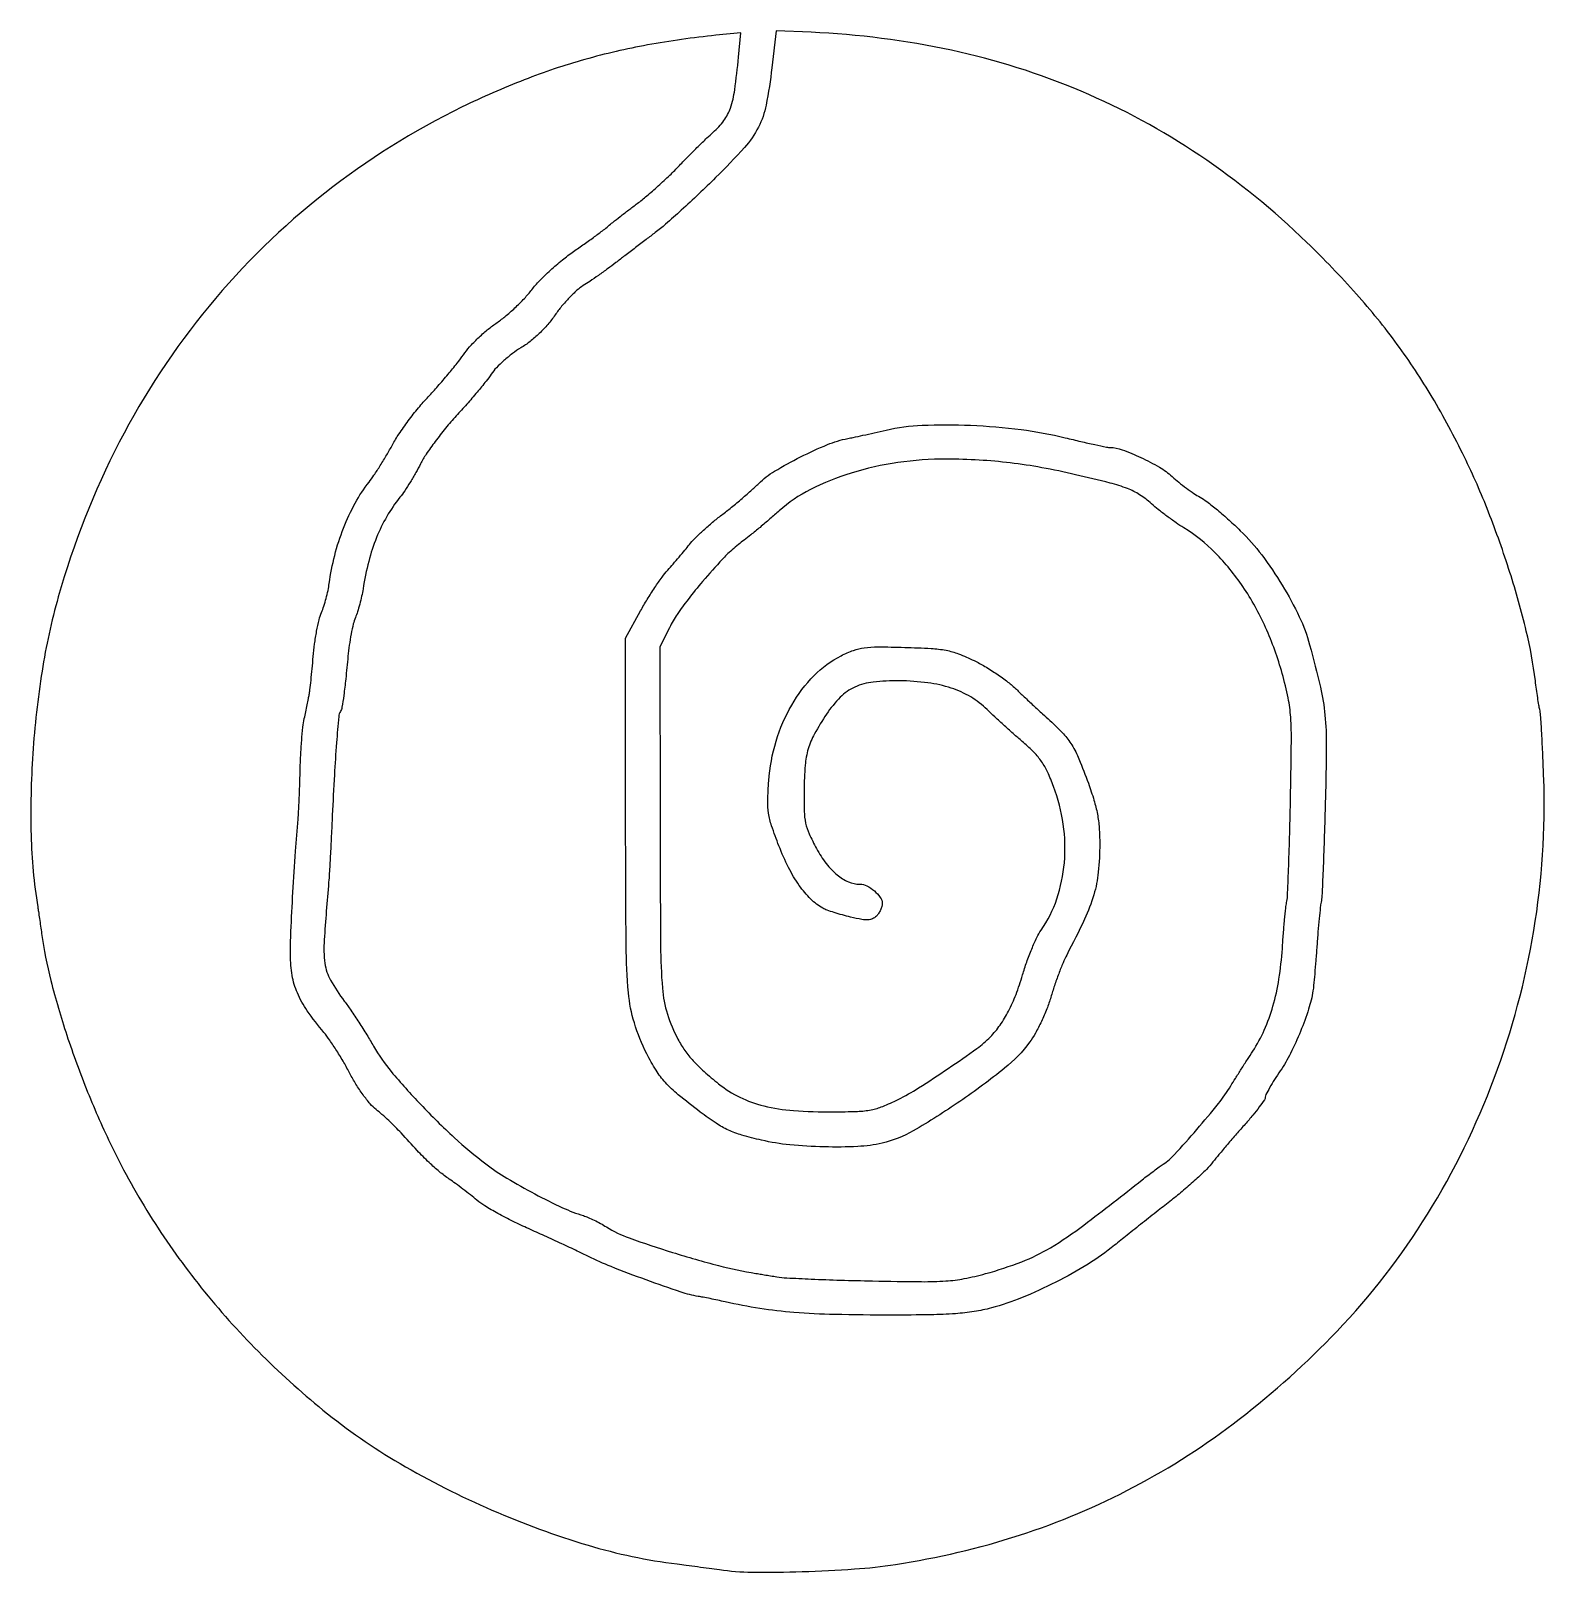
# Model space of a CAD drawing. Extents: x 1 to 396, y 0 to 403.
import ezdxf

# ---------------------------------------------------------------- set-up
doc = ezdxf.new("R2010")
doc.units = 0

msp = doc.modelspace()

# ---------------------------------------------------------------- linework, layer by layer
msp.add_lwpolyline([(194.209019, 393.125304, -0.018732), (192.699588, 383.417585, -0.070517), (190.694152, 377.610351, -0.065149), (187.075616, 372.359836, -0.014481), (179.527016, 364.457343, -0.005239), (175.119872, 360.193606, -0.005026), (170.563495, 355.963089, -0.004983), (166.470398, 352.312523, -0.018041), (163.761952, 350.112123, 0.000764), (161.384767, 348.313515, 0.000463), (158.576948, 346.178224, 0.000464), (155.794232, 344.053863, 0.000818), (153.5, 342.293087, -0.005913), (151.325195, 340.658914, -0.004602), (148.923471, 338.932042, -0.004654), (146.654804, 337.363721, -0.011245), (144.941602, 336.258194, 0.045629), (143.313887, 335.041808, 0.018523), (141.325061, 333.113285, 0.018145), (139.325939, 330.867983, 0.022018), (137.626873, 328.619689, -0.026468), (135.708079, 326.127045, -0.02422), (133.481885, 323.772548, -0.024627), (131.083258, 321.68686, -0.030413), (128.648296, 320.000651, 0.025688), (126.468383, 318.521324, 0.019564), (124.236572, 316.691609, 0.019924), (122.275715, 314.80658, 0.04311), (120.963025, 313.180313, -0.020584), (119.580669, 311.300609, -0.005682), (117.255309, 308.463688, -0.005729), (114.545555, 305.307547, -0.005964), (111.79973, 302.25673, 0.014265), (109.042944, 299.089542, 0.011974), (106.30036, 295.583029, 0.012147), (103.948832, 292.257716, 0.032287), (102.487363, 289.744237, -0.013218), (101.284138, 287.480532, -0.009462), (99.825009, 285.01237, -0.009564), (98.34452, 282.712542, -0.020182), (97.092081, 281, 0.036724), (93.681154, 275.996996, 0.035577), (90.998064, 270.496757, 0.032873), (88.956975, 264.275194, 0.023528), (87.471224, 257.10185, -0.014924), (87.10951, 255.19048, -0.010763), (86.59701, 253.081636, -0.010887), (86.022375, 251.096018, -0.02308), (85.474052, 249.59214, 0.039562), (84.930281, 247.932917, 0.011974), (84.367938, 245.341203, 0.011914), (83.874617, 242.394771, 0.012701), (83.534221, 239.49029, -0.003108), (82.955162, 233.56888, -0.007976), (82.441399, 229.295495, -0.007064), (81.971478, 226.180504, -0.097739), (81.573381, 225.118734, 0.116635), (81.11842, 223.75204, 0.002729), (80.548358, 216.955135, 0.005485), (79.980702, 208.526637, 0.002852), (79.447876, 198, -0.001121), (79.190377, 192.538155, -0.001263), (78.91791, 187.290625, -0.001153), (78.66454, 182.827474, -0.006869), (78.494911, 180.5, 0.004616), (77.329604, 165.446858, 0.04978), (77.521436, 159.349287, 0.095106), (78.985861, 154.938668, 0.035596), (82.581346, 149.467213, -0.012736), (84.311154, 147.080055, -0.006251), (86.396685, 143.959149, -0.006197), (88.483854, 140.660922, -0.008962), (90.239159, 137.691592, 0.045464), (94.827151, 131.082602, 0.01603), (102.525034, 122.476481, 0.016209), (111.294834, 113.860088, 0.02407), (119.556734, 106.957058, 0.026615), (125.034283, 103.25227, 0.013472), (132.286828, 99.15233, 0.013288), (139.566572, 95.536466, 0.035107), (145, 93.464922, -0.02878), (146.202195, 93.023897, -0.011537), (147.79375, 92.28969, -0.011372), (149.476816, 91.417658, -0.014096), (151, 90.5273, 0.053527), (156.950422, 87.651364, 0.010458), (168.254461, 83.875896, 0.01181), (180.298429, 80.441148, 0.023521), (190, 78.402139, -0.000271), (190.827005, 78.268111, -0.000061), (192.234375, 78.039068, -0.000063), (193.858593, 77.774321, -0.000061), (195.5, 77.506352, 0.027202), (198.068575, 77.229004, 0.002483), (204.49375, 76.919038, 0.003208), (212.165529, 76.636409, 0.002506), (220.5, 76.424701, 0.002741), (233.29292, 76.234036, 0.018463), (239.6341, 76.408459, 0.031754), (244.420019, 77.023973, 0.019072), (250, 78.327743, 0.025541), (259.422096, 81.437011, 0.042536), (266.92482, 85.106103, 0.027433), (275.66567, 91.018394, 0.005193), (290.877028, 102.822708, -0.004533), (292.325549, 103.949852, -0.00377), (293.885678, 105.122771, -0.003806), (295.330735, 106.175288, -0.010292), (296.377028, 106.893109, 0.062681), (299.316998, 109.399333, 0.007115), (305.125299, 115.949462, 0.008931), (310.764442, 122.735531, 0.031432), (314.026762, 127.376961, -0.002537), (315.222167, 129.305531, -0.00128), (316.74799, 131.725717, -0.001271), (318.337218, 134.218196, -0.00189), (319.742299, 136.391439, 0.040049), (322.751435, 141.930379, 0.034253), (325.023726, 148.172284, 0.031226), (326.587254, 155.223303, 0.022853), (327.468272, 163.19409, -0.003322), (327.744385, 167.074783, -0.004001), (328.057282, 170.717902, -0.003425), (328.366198, 173.780462, -0.026793), (328.595711, 175.19409, 0.043002), (328.811675, 176.864491, 0.001298), (329.092355, 183.872639, 0.002563), (329.359448, 192.136959, 0.001767), (329.5809, 201.5, 0.002047), (329.82815, 216.932983, 0.019034), (329.653975, 223.595446, 0.035186), (328.974117, 228.618037, 0.016457), (327.427247, 235, 0.037656), (323.097828, 247.010041, 0.043032), (317.167364, 257.680545, 0.046122), (309.951075, 266.50528, 0.059856), (301.791114, 273.017797, -0.012947), (299.712486, 274.379376, -0.008136), (297.351823, 276.072073, -0.008166), (295.081615, 277.814703, -0.014783), (293.291114, 279.324568, 0.039123), (290.206886, 281.678608, 0.052021), (287.063682, 283.274351, 0.02949), (282.4955, 284.721868, 0.004858), (273.5, 286.905886, 0.011958), (264.675235, 288.736595, 0.015151), (256.44188, 289.983759, 0.015517), (248.314527, 290.709038, 0.013697), (239.812053, 290.969124, 0.036795), (227.111442, 290.073913, 0.038912), (214.921598, 287.326121, 0.041781), (204.24512, 283.024502, 0.066147), (196.107964, 277.47399, -0.004748), (193.701479, 275.358095, -0.003968), (191.107621, 273.15642, -0.004005), (188.703061, 271.180514, -0.010918), (186.960533, 269.83368, 0.011941), (185.448797, 268.660281, 0.008836), (183.832173, 267.294171, 0.008941), (182.350424, 265.948899, 0.019791), (181.281115, 264.85969, 0.006397), (176.133371, 259.035319, 0.013541), (172.32748, 254.366597, 0.017295), (169.511096, 250.440434, 0.029673), (167.480942, 246.962392), (164.962206, 241.991904), (165.01982, 196.025412, 0.001257), (165.140559, 163.984311, 0.018977), (165.633077, 152.856714, 0.053742), (166.934853, 146.071891, 0.049125), (169.675637, 139.5, 0.031264), (171.491659, 136.576152, 0.03083), (173.665916, 133.887132, 0.025827), (176.486938, 131.109938, 0.012968), (180.312237, 127.887981, 0.054802), (185.86793, 124.369417, 0.053595), (192.096457, 122.110068, 0.042595), (199.835323, 120.894871, 0.01906), (210.142483, 120.559792, 0.007488), (216.574937, 120.692275, 0.038016), (220.134691, 121.091065, 0.049811), (223.144261, 121.979652, 0.018872), (227.142483, 123.786176, 0.02554), (232.522052, 126.817818, 0.007986), (240.267063, 131.894607, 0.006913), (247.743831, 137.12052, 0.044014), (251.247325, 140.142984, 0.040185), (253.788448, 143.217635, 0.032783), (256.001725, 146.87, 0.029183), (257.938894, 151.197202, 0.019912), (259.648568, 156.309218, -0.014568), (260.73228, 159.66849, -0.013112), (262.045533, 163.080468, -0.013268), (263.384564, 166.077542, -0.039848), (264.509803, 168.014146, 0.07073), (268.589356, 176.150049, 0.059333), (270.555954, 185.606784, 0.056929), (270.282504, 195.647181, 0.054856), (267.760722, 205.5, 0.018768), (266.167384, 209.292892, 0.041642), (264.614741, 212.014291, 0.043363), (262.673968, 214.373574, 0.022024), (259.864318, 217, -0.004442), (257.545414, 219.019717, -0.002951), (254.92008, 221.375491, -0.00297), (252.398279, 223.692851, -0.005791), (250.419583, 225.576138, 0.059037), (246.108253, 228.883287, 0.054838), (241.037588, 231.189446, 0.047387), (234.9338, 232.570865, 0.028266), (227.5, 233.102189, 0.031608), (220.65288, 232.770818, 0.079555), (215.854283, 231.441074, 0.09007), (212.067559, 228.801453, 0.049138), (208.476134, 224.398081, 0.019674), (205.327685, 219.22397, 0.055191), (203.689968, 215.318151, 0.052367), (202.901007, 211.034219, 0.016365), (202.608325, 204.5, 0.009622), (202.647823, 199.02045, 0.046079), (203.01708, 195.920113, 0.054623), (203.922138, 193.186943, 0.017019), (205.855203, 189.314019, 0.038186), (208.402903, 185.368111, 0.058268), (211.225765, 182.433873, 0.069905), (214.193613, 180.619354, 0.102651), (217.178623, 180, -0.118213), (218.990427, 179.565572, -0.059449), (220.957033, 178.250456, -0.060372), (222.502165, 176.565088, -0.156616), (223, 175.014725, -0.065109), (222.892105, 174.189673, -0.039118), (222.563849, 173.256567, -0.038552), (222.083647, 172.363884, -0.053752), (221.515231, 171.658088, -0.087359), (220.497173, 170.944845, -0.100231), (219.344625, 170.666392, -0.05586), (217.686687, 170.789874, -0.011029), (214.765231, 171.406458, -0.010092), (212.602764, 171.95918, -0.01002), (210.459162, 172.599936, -0.009916), (208.60837, 173.234564, -0.038008), (207.5, 173.737721, -0.071833), (204.38137, 176.086655, -0.042102), (201.372983, 179.675195, -0.036225), (198.56349, 184.350376, -0.024931), (196.048388, 190, -0.010227), (194.139844, 195.252385, -0.043272), (193.339629, 198.5, -0.045322), (193.128646, 201.765745, -0.011948), (193.390379, 207, -0.05451), (195.300993, 217.337024, -0.058322), (199.379838, 226.768172, -0.062294), (205.210841, 234.45227, -0.082237), (212.286312, 239.645085, -0.029151), (215.515619, 241.05148, -0.055421), (218.2641, 241.72911, -0.034356), (221.854852, 241.95315, -0.005521), (228.876332, 241.830863, -0.006892), (235.784927, 241.538868, -0.033131), (239.691486, 241.058853, -0.04491), (242.92953, 240.133845, -0.020081), (247, 238.373529, -0.022378), (249.81958, 236.858435, -0.014771), (252.923032, 234.880734, -0.014875), (255.832321, 232.774403, -0.027702), (258.035854, 230.873529, 0.002514), (260.079335, 228.92291, 0.001593), (262.479711, 226.669005, 0.0016), (264.851179, 224.47057, 0.002957), (266.794378, 222.701808, -0.021299), (270.312636, 219.255152, -0.050782), (272.528965, 216.34943, -0.040681), (274.383099, 212.688576, -0.009773), (276.833391, 206.332603, -0.014041), (278.298039, 201.917727, -0.026628), (279.184642, 198.279048, -0.028247), (279.648279, 194.712795, -0.018203), (279.8, 190.546637, -0.025296), (279.425063, 183.140457, -0.046973), (278.260099, 177.243454, -0.037692), (275.829357, 170.868246, -0.011115), (271.166344, 161.5, 0.022405), (270.218109, 159.482006, 0.008757), (269.084586, 156.61875, 0.008648), (267.964277, 153.473162, 0.010642), (267.032935, 150.5, -0.022804), (265.992497, 147.44136, -0.016774), (264.574948, 144.153185, -0.01704), (263.002247, 141.092456, -0.031965), (261.495495, 138.755304, -0.064638), (254.960156, 131.956496, -0.018914), (243.293064, 123.301789, -0.018371), (231.103296, 115.596867, -0.075505), (223, 112.395818, -0.0444), (216.63628, 111.520117, -0.018045), (207.883403, 111.41577, -0.018166), (198.862946, 111.962118, -0.032053), (191.5, 113.157187, -0.013709), (186.353754, 114.484429, -0.037949), (182.850297, 115.785897, -0.039072), (179.640892, 117.579621, -0.015261), (175.5, 120.525047, -0.00963), (169.763702, 125.051479, -0.035118), (166.396579, 128.235894, -0.0452), (163.957493, 131.426218, -0.024601), (161.534147, 135.72619, -0.041466), (158.30737, 143.778595, -0.052274), (156.761996, 151.652893, -0.020468), (156.163641, 164.003448, -0.001569), (156.019112, 197.292747), (155.962671, 244.186159), (159.915716, 251.343079, -0.011435), (161.661517, 254.339788, -0.009693), (163.638501, 257.42578, -0.009809), (165.549884, 260.167764, -0.02687), (167.037943, 262, 0.005333), (168.43054, 263.57133, 0.003523), (169.998641, 265.40512, 0.003546), (171.497981, 267.209533, 0.006864), (172.666574, 268.677004, -0.031218), (173.997581, 270.190932, -0.011146), (176.074113, 272.184031, -0.011009), (178.455361, 274.275039, -0.01278), (180.813012, 276.154494, 0.008527), (183.301937, 278.104205, 0.005709), (186.084533, 280.414759, 0.00575), (188.729994, 282.71588, 0.011269), (190.772633, 284.618544, -0.057619), (194.902348, 287.806198, -0.018793), (201.652271, 291.534706, -0.01905), (208.727264, 294.770802, -0.050842), (214.038729, 296.35175, 0.006154), (215.436551, 296.635114, 0.001163), (217.980127, 297.18961, 0.001242), (220.948131, 297.851601, 0.001139), (224, 298.547571, -0.046707), (233.444682, 299.812562, -0.020639), (246.047326, 299.793972, -0.020455), (259.26267, 298.685887, -0.029354), (270.813705, 296.545158, 0.002926), (274.866457, 295.570166, 0.004065), (278.508652, 294.74764, 0.002534), (281.577616, 294.097015, 0.051004), (282.526193, 294, -0.0882), (285.678199, 293.439626, -0.021716), (290.550878, 291.406343, -0.023078), (295.387256, 288.858345, -0.052743), (298.698794, 286.411113, 0.01571), (300.409715, 284.939343, 0.011205), (302.411521, 283.396702, 0.01133), (304.388445, 282.010567, 0.023621), (306, 281.041023, -0.040127), (307.795487, 279.878515, -0.010003), (310.528125, 277.692118, -0.010159), (313.563262, 275.056153, -0.010049), (316.5, 272.28974, -0.036759), (322.087173, 265.940896, -0.025552), (327.460201, 258.037983, -0.025818), (331.894988, 249.81052, -0.044162), (334.600744, 242.5, -0.009306), (337.407759, 231.395997, -0.033139), (338.595524, 224.162004, -0.026461), (338.948122, 216.075594, -0.004397), (338.665757, 200.5, -0.001594), (338.395571, 191.528908, -0.002315), (338.095265, 183.614685, -0.001159), (337.793699, 176.899263, -0.039361), (337.593338, 175.315949, 0.024143), (337.381783, 173.973303, 0.003012), (337.081292, 171.036903, 0.003543), (336.769975, 167.542947, 0.00293), (336.486473, 163.815949, -0.001983), (336.209164, 160.076782, -0.00235), (335.916516, 156.545927, -0.002044), (335.643389, 153.568691, -0.014972), (335.464244, 152.148908, -0.038732), (334.334042, 147.383852, -0.019465), (332.216857, 141.569947, -0.019418), (329.607319, 135.834468, -0.032731), (326.930544, 131.279123, 0.008356), (325.426605, 128.983561, 0.011481), (324.157264, 126.86749, 0.008319), (323.175156, 125.072813, 0.121076), (323.002383, 124.376163, -0.152654), (322.786041, 123.689192, -0.008524), (321.458513, 121.849607, -0.012496), (319.761476, 119.694951, -0.008779), (317.75, 117.353275, 0.003207), (315.509912, 114.803504, 0.002538), (313.119547, 112.018794, 0.002565), (310.927677, 109.411957, 0.006388), (309.359095, 107.477112, -0.029934), (307.635765, 105.544856, -0.009791), (304.876044, 102.905777, -0.009717), (301.690387, 100.088882, -0.010823), (298.508276, 97.5, 0.001371), (295.037591, 94.783733, 0.000842), (290.963077, 91.565705, 0.000844), (286.942423, 88.368136, 0.001508), (283.64918, 85.723676, -0.031323), (276.7559, 80.834104, -0.020982), (268.328115, 76.093645, -0.020975), (259.527641, 72.073816, -0.031177), (251.5, 69.376112, -0.026293), (247.032361, 68.427198, -0.021173), (242.15393, 67.866791, -0.01404), (235.646054, 67.58055, -0.003969), (225.5, 67.5, -0.005407), (210.584117, 67.661297, -0.014452), (199.966262, 68.198253, -0.018612), (191.088459, 69.238556, -0.016794), (182, 70.96245, 0.002847), (180.093838, 71.379396, 0.002458), (178.0875, 71.796, 0.002474), (176.264711, 72.155772, 0.007187), (175, 72.380098, -0.041154), (170.484669, 73.501519, -0.005729), (161.379862, 76.693078, -0.00684), (152.235964, 80.158795, -0.022259), (146.321753, 82.803324, 0.005411), (143.412833, 84.223474, 0.002058), (139.327015, 86.143148, 0.002038), (134.869448, 88.193078, 0.002494), (130.685108, 90.071603, -0.011044), (126.657228, 91.963291, -0.010678), (122.67084, 94.05141, -0.01065), (119.242322, 96.038059, -0.038065), (117.185108, 97.514696, 0.007199), (115.519675, 98.873238, 0.00465), (113.554376, 100.400285, 0.004674), (111.605062, 101.85744, 0.008798), (110, 102.99116, -0.023507), (107.39862, 104.945756, -0.017994), (104.740808, 107.311694, -0.013352), (101.596789, 110.485111, -0.005129), (97.393678, 115.053455, 0.012918), (95.958125, 116.565783, 0.008059), (94.202945, 118.265972, 0.008085), (92.417431, 119.887158, 0.014524), (90.893678, 121.149855, -0.050944), (89.35201, 122.629097, -0.018655), (87.480904, 125.005687, -0.018268), (85.614577, 127.774404, -0.020849), (84.041315, 130.55502, 0.012811), (82.473071, 133.43376, 0.009825), (80.618716, 136.498827, 0.009954), (78.769138, 139.299586, 0.023118), (77.24679, 141.303073, -0.021373), (72.912372, 146.966282, -0.050599), (70.325269, 151.59781, -0.059752), (68.970234, 156.156311, -0.04199), (68.511984, 161.494001, -0.01177), (68.64605, 167.634882, -0.002777), (69.168305, 177.882252, -0.00302), (69.837957, 188.580147, -0.006095), (70.519302, 197, 0.010349), (70.658685, 198.926131, 0.002369), (70.811405, 202.186781, 0.002449), (70.951228, 205.94716, 0.002385), (71.055611, 209.742235, -0.007448), (71.200559, 213.592953, -0.006989), (71.462102, 217.520282, -0.006975), (71.791363, 220.996882, -0.023788), (72.144379, 223.242235, 0.000362), (72.509714, 225.019028, 0.000338), (72.880819, 226.836781, 0.000337), (73.208161, 228.451289, 0.001156), (73.417529, 229.5, 0.019715), (73.606771, 230.708624, 0.002719), (73.88735, 233.238547, 0.003115), (74.184826, 236.240093, 0.002633), (74.46297, 239.418457, -0.013344), (74.822515, 242.712768, -0.012426), (75.364019, 246.062946, -0.012513), (75.993675, 249.015315, -0.040528), (76.616255, 250.918457, 0.021517), (77.230149, 252.57884, 0.012419), (77.831852, 254.622922, 0.012396), (78.334818, 256.708445, 0.020266), (78.644812, 258.5, -0.03055), (80.071504, 265.843562, -0.030248), (82.385798, 272.983552, -0.031416), (85.428538, 279.501859, -0.041369), (89.035092, 284.979834, 0.018503), (90.326907, 286.759319, 0.007383), (91.969092, 289.286936, 0.007294), (93.661859, 292.067781, 0.009117), (95.147516, 294.699098, -0.024061), (96.858566, 297.528695, -0.012002), (99.277708, 300.946237, -0.011886), (101.957624, 304.37262, -0.017138), (104.5, 307.260839, 0.008315), (107.02982, 310.034559, 0.006613), (109.670192, 313.109015, 0.006692), (112.041741, 316.023911, 0.016648), (113.675123, 318.234749, -0.032774), (115.273264, 320.25806, -0.017737), (117.481737, 322.537783, -0.017599), (119.904408, 324.708527, -0.026468), (122.175123, 326.407979, 0.025965), (124.505902, 328.148737, 0.015198), (127.117212, 330.456643, 0.015175), (129.596131, 332.931308, 0.024839), (131.521769, 335.188758, -0.029128), (133.552695, 337.528723, -0.014293), (136.388239, 340.273655, -0.014128), (139.505929, 342.966025, -0.019932), (142.440886, 345.170497, 0.003386), (145.238467, 347.130464, 0.003646), (147.940822, 349.080945, 0.003448), (150.236214, 350.787738, 0.017359), (151.478436, 351.794301, -0.010688), (152.650374, 352.770097, -0.002737), (154.588154, 354.297367, -0.002787), (156.819387, 356.016306, -0.002826), (159.059319, 357.702222, 0.015451), (161.542994, 359.671746, 0.007903), (164.541209, 362.286332, 0.007845), (167.547933, 365.079825, 0.011688), (170.080966, 367.62463, -0.004331), (172.453147, 370.079018, -0.003831), (174.965726, 372.595146, -0.003849), (177.263992, 374.827021, -0.011696), (178.872833, 376.295017, 0.055593), (181.674946, 379.342589, 0.076668), (183.386964, 382.636257, 0.047449), (184.503864, 387.374555, 0.009809), (185.505722, 395.894793), (186.130753, 402.289586), (179.60699, 401.621207, 0.019327), (161.736211, 399.089224, 0.023999), (145.379756, 395.304579, 0.024197), (129.572472, 390.000234, 0.020225), (113.354737, 382.901593, 0.053387), (77.482562, 360.426327, 0.053788), (47.282029, 330.915428, 0.053272), (23.833319, 295.360705, 0.050497), (7.922772, 255.020766, 0.029471), (3.67336, 235.64018, 0.022627), (1.257612, 214.097947, 0.022868), (0.816212, 192.776792, 0.033471), (2.53901, 174.092301, -0.002588), (2.730069, 172.858921, -0.000852), (2.998606, 171.042875, -0.000848), (3.289684, 169.027054, -0.000961), (3.561913, 167.092301, 0.02818), (5.974172, 154.827992, 0.016975), (10.135943, 140.596521, 0.016226), (15.576462, 125.733568, 0.017042), (21.8889, 111.5, 0.028548), (32.458991, 92.540373, 0.027465), (45.246047, 74.651154, 0.027016), (60.138152, 57.994299, 0.025588), (77, 42.718295, 0.039213), (97.123909, 28.756629, 0.029588), (121.13793, 16.588585, 0.029763), (146.208389, 7.427759, 0.041859), (169.5, 2.532618, -0.001701), (171.843682, 2.233633, -0.000861), (174.79375, 1.841921, -0.000855), (177.838427, 1.427009, -0.001275), (180.5, 1.052751, 0.033233), (189.014349, 0.406073, 0.00974), (202.139023, 0.53884, 0.010183), (215.760452, 1.219927, 0.020229), (226.5, 2.414506, 0.040216), (258.865114, 10.047788, 0.043523), (288.704806, 22.62849, 0.042993), (316.22666, 40.343715, 0.037516), (341.691857, 63.263858, 0.052246), (365.379125, 93.875703, 0.04897), (382.809611, 129.386774, 0.048551), (393.117749, 167.917063, 0.049464), (395.713585, 207.46828, 0.002502), (395.472324, 213.762292, 0.003458), (395.188535, 219.407022, 0.002183), (394.896618, 224.146546, 0.042382), (394.676344, 225.598178, -0.01658), (394.440765, 226.74764, -0.003994), (394.129077, 228.666802, -0.004096), (393.806849, 230.876209, -0.004054), (393.519693, 233.098178, 0.029638), (391.160662, 246.086143, 0.017039), (386.870024, 261.409991, 0.016588), (381.296533, 277.15337, 0.020081), (374.999837, 291.5, 0.020076), (366.590284, 307.119792, 0.02476), (357.477985, 320.921184, 0.024148), (346.8502, 334.02765, 0.017604), (333.861196, 347.562256, 0.044666), (305.887369, 370.252608, 0.047921), (274.955595, 387.008365, 0.047407), (241.094724, 397.703481, 0.042038), (204.42115, 402.392551), (195.3423, 402.78449)], format="xyb", close=True)

doc.saveas('drawing.dxf')
